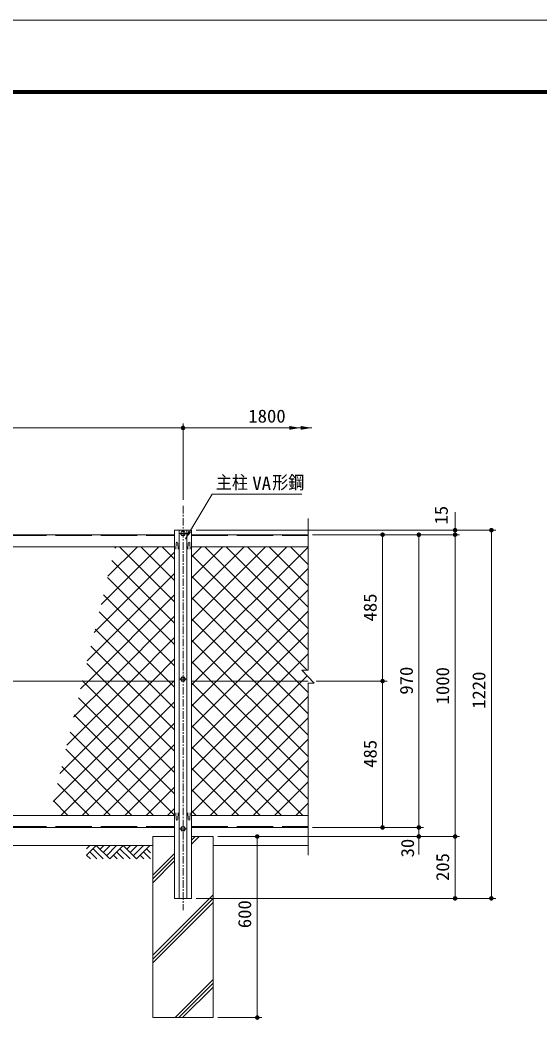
# Model space of a CAD drawing. Units: millimetres at full size. Extents: x -4455 to 4455, y -3150 to 3150.
# Drawn here: x -2056 to -335, y -166 to 3150 of the extents above; entities that cross this region are included whole.
import ezdxf
from ezdxf.enums import TextEntityAlignment as Align

# ---------------------------------------------------------------- set-up
doc = ezdxf.new("R2010")
doc.units = ezdxf.units.MM
doc.header["$LTSCALE"] = 20
doc.linetypes.add('DASHED', pattern=[7.5, 6, -1.5])
doc.linetypes.add('USER1', pattern=[2, 1.25, -0.25, 0.25, -0.25])
for name, color, linetype, lineweight in [('0-1_SUNPOU', 1, 'Continuous', 18), ('0-2_6文字', 3, 'Continuous', 18), ('0-3_4基礎', 4, 'Continuous', 18), ('0-4_5寸法', 1, 'Continuous', 18), ('0-5_1部材', 3, 'Continuous', 18), ('0-6_GL', 7, 'Continuous', 18), ('0-7_中心線', 1, 'USER1', 18), ('0-8_8部品', 7, 'Continuous', 18), ('0-9_0', 1, 'Continuous', 18), ('0-A_2網', 4, 'Continuous', 18), ('0-E_D-TTL', 7, 'Continuous', 18)]:
    doc.layers.add(name, color=color, linetype=linetype, lineweight=lineweight)
doc.styles.add('ＭＳ ゴシック', font='')
doc.styles.get('ＭＳ ゴシック').set_extended_font_data('MS Gothic')

# ---------------------------------------------------------------- blocks, each defined once
blk = doc.blocks.new('M1')
at = {"layer": '0-1_SUNPOU'}
blk.add_line((-5, 0), (-38.58, 0), dxfattribs=at)
for points in [[(0, 0), (-5, 0), (-4.96, 0.63)], [(0, 0), (-4.96, -0.63), (-5, 0)], [(0, 0), (-4.96, 0.63), (-4.84, 1.24)], [(0, 0), (-4.84, -1.24), (-4.96, -0.63)], [(0, 0), (-4.84, 1.24), (-4.65, 1.84)], [(0, 0), (-4.65, -1.84), (-4.84, -1.24)], [(0, 0), (-4.65, 1.84), (-4.38, 2.41)], [(0, 0), (-4.38, -2.41), (-4.65, -1.84)], [(0, 0), (-4.38, 2.41), (-4.05, 2.94)], [(0, 0), (-4.05, -2.94), (-4.38, -2.41)], [(0, 0), (-4.05, 2.94), (-3.64, 3.42)], [(0, 0), (-3.64, -3.42), (-4.05, -2.94)], [(0, 0), (-3.64, 3.42), (-3.19, 3.85)], [(0, 0), (-3.19, -3.85), (-3.64, -3.42)], [(0, 0), (-3.19, 3.85), (-2.68, 4.22)], [(0, 0), (-2.68, -4.22), (-3.19, -3.85)], [(0, 0), (-2.68, 4.22), (-2.13, 4.52)], [(0, 0), (-2.13, -4.52), (-2.68, -4.22)], [(0, 0), (-2.13, 4.52), (-1.55, 4.76)], [(0, 0), (-1.55, -4.76), (-2.13, -4.52)], [(0, 0), (-1.55, 4.76), (-0.94, 4.91)], [(0, 0), (-0.94, -4.91), (-1.55, -4.76)], [(0, 0), (-0.94, 4.91), (-0.31, 4.99)], [(0, 0), (-0.31, -4.99), (-0.94, -4.91)], [(0, 0), (-0.31, 4.99), (0.31, 4.99)], [(0, 0), (0.31, -4.99), (-0.31, -4.99)], [(0, 0), (0.31, 4.99), (0.94, 4.91)], [(0, 0), (0.94, 4.91), (1.55, 4.76)], [(0, 0), (1.55, 4.76), (2.13, 4.52)], [(0, 0), (2.13, 4.52), (2.68, 4.22)], [(0, 0), (2.68, 4.22), (3.19, 3.85)], [(0, 0), (3.19, 3.85), (3.64, 3.42)], [(0, 0), (3.64, 3.42), (4.05, 2.94)], [(0, 0), (4.05, 2.94), (4.38, 2.41)], [(0, 0), (4.38, 2.41), (4.65, 1.84)], [(0, 0), (4.65, 1.84), (4.84, 1.24)], [(0, 0), (4.84, 1.24), (4.96, 0.63)], [(0, 0), (4.96, 0.63), (5, 0)], [(0, 0), (0.94, -4.91), (0.31, -4.99)], [(0, 0), (1.55, -4.76), (0.94, -4.91)], [(0, 0), (2.13, -4.52), (1.55, -4.76)], [(0, 0), (2.68, -4.22), (2.13, -4.52)], [(0, 0), (3.19, -3.85), (2.68, -4.22)], [(0, 0), (3.64, -3.42), (3.19, -3.85)], [(0, 0), (4.05, -2.94), (3.64, -3.42)], [(0, 0), (4.38, -2.41), (4.05, -2.94)], [(0, 0), (4.65, -1.84), (4.38, -2.41)], [(0, 0), (4.84, -1.24), (4.65, -1.84)], [(0, 0), (4.96, -0.63), (4.84, -1.24)], [(0, 0), (5, 0), (4.96, -0.63)]]:
    blk.add_solid(points, dxfattribs=at)
blk = doc.blocks.new('GL-マーク')
at = {"layer": '0-9_0'}
for p, q in [((-278.75, -14.14), (-264.61, 0)), ((-278.75, -42.43), (-236.32, 0)), ((-236.32, 0), (-177.24, -59.08)), ((-203.01, 0), (-219.67, -16.66)), ((-174.73, 0), (-205.53, -30.8)), ((-146.45, 0), (-191.38, -44.94)), ((-118.16, 0), (-177.24, -59.08)), ((-118.16, 0), (-59.08, -59.08)), ((-84.85, 0), (-101.51, -16.65)), ((-56.57, 0), (-87.36, -30.8)), ((-28.28, 0), (-73.22, -44.94)), ((0, 0), (-59.08, -59.08)), ((-278.75, -42.43), (-262.09, -59.08)), ((-264.61, -28.28), (-233.81, -59.08)), ((-250.46, -14.14), (-205.53, -59.08)), ((-160.59, -42.43), (-143.93, -59.08)), ((-146.44, -28.28), (-115.65, -59.08)), ((-132.3, -14.14), (-87.37, -59.08)), ((-25.77, -59.08), (-42.43, -42.43)), ((2.51, -59.08), (-28.28, -28.28)), ((3.33, -31.61), (-14.14, -14.14))]:
    blk.add_line(p, q, dxfattribs=at)

msp = doc.modelspace()

# ---------------------------------------------------------------- linework, layer by layer
at = {"layer": '0-2_6文字', "color": 7}
msp.add_lwpolyline([(-1123.2, 1579.1), (-1420.88, 1579.1), (-1509.14, 1430.91)], dxfattribs=at)
msp.add_solid([(-1510.16, 1429.19), (-1499.29, 1457.63), (-1490.34, 1452.3)], dxfattribs=at)
at = {"layer": '0-3_4基礎', "color": 7}
for p, q in [((-1616.86, 444.92), (-1616.86, -155.08)), ((-1616.86, 444.92), (-1544.86, 444.92)), ((-1488.86, 444.92), (-1416.86, 444.92)), ((-1416.86, 444.92), (-1416.86, -155.08)), ((-1616.86, -155.08), (-1416.86, -155.08))]:
    msp.add_line(p, q, dxfattribs=at)
at = {"layer": '0-3_4基礎'}
for p, q in [((-1488.86, 419.8), (-1463.74, 444.92)), ((-1488.86, 432.3), (-1476.24, 444.92)), ((-1488.86, 444.8), (-1488.74, 444.92)), ((-1616.86, 316.8), (-1544.86, 388.8)), ((-1616.86, 304.3), (-1544.86, 376.3)), ((-1616.86, 291.8), (-1544.86, 363.8)), ((-1616.86, 51.46), (-1416.86, 251.46)), ((-1616.86, 38.96), (-1416.86, 238.96)), ((-1616.86, 26.46), (-1416.86, 226.46)), ((-1543.2, -155.08), (-1416.86, -28.74)), ((-1530.7, -155.08), (-1416.86, -41.24)), ((-1518.2, -155.08), (-1416.86, -53.74))]:
    msp.add_line(p, q, dxfattribs=at)
at = {"layer": '0-4_5寸法'}
for p, q in [((-616.33, 1489.92), (-616.33, 1519.92)), ((-1473.86, 1459.92), (-481.33, 1459.92)), ((-1473.86, 1459.92), (-601.33, 1459.92)), ((-616.33, 1444.92), (-616.33, 1459.92)), ((-496.33, 239.92), (-496.33, 1459.92)), ((-1088.16, 1444.92), (-601.33, 1444.92)), ((-1088.16, 1444.92), (-721.33, 1444.92)), ((-1088.16, 1444.92), (-601.33, 1444.92)), ((-1088.16, 1444.92), (-841.33, 1444.92)), ((-856.33, 959.92), (-856.33, 1444.92)), ((-736.33, 1444.92), (-736.33, 474.92)), ((-616.33, 1444.92), (-616.33, 444.92)), ((-616.33, 1414.92), (-616.33, 1384.92)), ((-1076.03, 959.92), (-841.33, 959.92)), ((-1076.03, 959.92), (-841.33, 959.92)), ((-856.33, 959.92), (-856.33, 474.92)), ((-736.33, 504.92), (-736.33, 534.92)), ((-1088.16, 474.92), (-721.33, 474.92)), ((-1088.16, 474.92), (-721.33, 474.92)), ((-1088.16, 474.92), (-841.33, 474.92)), ((-736.33, 474.92), (-736.33, 444.92)), ((-1401.86, 444.92), (-601.33, 444.92)), ((-1401.86, 444.92), (-601.33, 444.92)), ((-1401.86, 444.92), (-721.33, 444.92)), ((-1401.86, 444.92), (-1256.04, 444.92)), ((-1271.04, -155.08), (-1271.04, 444.92)), ((-616.33, 444.92), (-616.33, 239.92)), ((-736.33, 414.92), (-736.33, 384.92)), ((-1473.86, 239.92), (-481.33, 239.92)), ((-1473.86, 239.92), (-601.33, 239.92)), ((-1401.86, -155.08), (-1256.04, -155.08))]:
    msp.add_line(p, q, dxfattribs=at)
at = {"layer": '0-5_1部材', "color": 1}
for p, q in [((-3316.86, 1798.77), (-1516.86, 1798.77)), ((-1516.86, 1560.18), (-1516.86, 1813.77)), ((-1512.44, 1798.77), (-1090.29, 1798.77)), ((-1127.79, 1798.77), (-1263.67, 1798.77))]:
    msp.add_line(p, q, dxfattribs=at)
at = {"layer": '0-5_1部材', "color": 4}
for p, q in [((-1103.16, 1498.29), (-1103.16, 995.78)), ((-1123.16, 995.78), (-1083.16, 952.7)), ((-1103.16, 995.78), (-1123.16, 995.78)), ((-1103.16, 952.7), (-1103.16, 383.49)), ((-1103.16, 952.7), (-1083.16, 952.7))]:
    msp.add_line(p, q, dxfattribs=at)
at = {"layer": '0-5_1部材', "color": 7}
for p, q in [((-1544.86, 1459.92), (-1544.86, 239.92)), ((-1544.86, 1459.92), (-1488.86, 1459.92)), ((-1488.86, 1459.92), (-1488.86, 239.92)), ((-3288.86, 1444.92), (-1544.86, 1444.92)), ((-1488.86, 1444.92), (-1103.16, 1444.92)), ((-3288.86, 1404.92), (-1544.86, 1404.92)), ((-1488.86, 1404.92), (-1103.16, 1404.92)), ((-3288.86, 959.92), (-1544.86, 959.92)), ((-1488.86, 959.92), (-1103.16, 959.92)), ((-3288.86, 514.92), (-1544.86, 514.92)), ((-1488.86, 514.92), (-1103.16, 514.92)), ((-3288.86, 474.92), (-1544.86, 474.92)), ((-1488.86, 474.92), (-1103.16, 474.92)), ((-1544.86, 239.92), (-1488.86, 239.92))]:
    msp.add_line(p, q, dxfattribs=at)
at = {"layer": '0-5_1部材'}
for p, q in [((-1529.36, 1459.92), (-1529.36, 239.92)), ((-1504.36, 1459.92), (-1504.36, 239.92)), ((-1540.61, 1396.87), (-1539.86, 1417.37)), ((-1533.11, 1396.87), (-1533.86, 1417.37)), ((-1500.61, 1396.87), (-1499.86, 1417.37)), ((-1493.11, 1396.87), (-1493.86, 1417.37)), ((-1540.61, 522.97), (-1539.86, 502.47)), ((-1533.11, 522.97), (-1533.86, 502.47)), ((-1500.61, 522.97), (-1499.86, 502.47)), ((-1493.11, 522.97), (-1493.86, 502.47))]:
    msp.add_line(p, q, dxfattribs=at)
at = {"layer": '0-5_1部材', "color": 1, "linetype": 'DASHED'}
for p, q in [((-3288.86, 1441.92), (-1544.86, 1441.92)), ((-1488.86, 1441.92), (-1103.16, 1441.92)), ((-3288.86, 477.92), (-1544.86, 477.92)), ((-1488.86, 477.92), (-1103.16, 477.92))]:
    msp.add_line(p, q, dxfattribs=at)
at = {"layer": '0-5_1部材'}
for centre, start, end in [((-1536.86, 1417.37), 0, 180), ((-1496.86, 1417.37), 0, 180), ((-1536.86, 502.47), 180, 0), ((-1496.86, 502.47), 180, 0)]:
    msp.add_arc(centre, 3, start, end, dxfattribs=at)
at = {"layer": '0-5_1部材', "color": 1}
for points in [[(-1165.29, 1805.02), (-1127.79, 1798.77), (-1165.29, 1792.52)], [(-1127.79, 1805.02), (-1090.29, 1798.77), (-1127.79, 1792.52)]]:
    msp.add_solid(points, dxfattribs=at)
at = {"layer": '0-6_GL'}
for p, q in [((-3216.86, 414.92), (-1616.86, 414.92)), ((-1416.86, 414.92), (-1103.16, 414.92))]:
    msp.add_line(p, q, dxfattribs=at)
at = {"layer": '0-7_中心線'}
msp.add_line((-1516.86, 1540.18), (-1516.86, 200.94), dxfattribs=at)
at = {"layer": '0-8_8部品', "color": 1, "linetype": 'USER1'}
for p, q in [((-1530.3, 1449.37), (-1503.41, 1449.37)), ((-1530.3, 966.35), (-1503.42, 966.35)), ((-1530.3, 470.47), (-1503.41, 470.47))]:
    msp.add_line(p, q, dxfattribs=at)
at = {"layer": '0-8_8部品', "color": 3}
for p, q in [((-1522.29, 1445.19), (-1523.11, 1445.19)), ((-1511.44, 1445.19), (-1510.61, 1445.19))]:
    msp.add_line(p, q, dxfattribs=at)
for points in [[(-1509.02, 1449.37), (-1512.94, 1456.16), (-1520.78, 1456.16), (-1524.7, 1449.37), (-1520.78, 1442.58), (-1512.94, 1442.58)], [(-1509.03, 966.35), (-1512.95, 973.14), (-1520.79, 973.14), (-1524.71, 966.35), (-1520.79, 959.56), (-1512.95, 959.56)], [(-1509.02, 470.47), (-1512.94, 463.68), (-1520.78, 463.68), (-1524.7, 470.47), (-1520.78, 477.26), (-1512.94, 477.26)]]:
    msp.add_lwpolyline(points, close=True, dxfattribs=at)
for centre in [(-1516.86, 1449.37), (-1516.87, 966.35), (-1516.86, 470.47)]:
    msp.add_circle(centre, 6.8, dxfattribs=at)
at = {"layer": '0-A_2網'}
for p, q in [((-1788.36, 1213.82), (-1597.26, 1404.92)), ((-1765.73, 1307.16), (-1667.97, 1404.92)), ((-1743.1, 1400.5), (-1738.68, 1404.92)), ((-1544.86, 1222.51), (-1727.27, 1404.92)), ((-1544.86, 1293.22), (-1656.56, 1404.92)), ((-1544.86, 1363.93), (-1585.85, 1404.92)), ((-1488.86, 1371.9), (-1455.84, 1404.92)), ((-1488.86, 1301.19), (-1385.13, 1404.92)), ((-1488.86, 1230.48), (-1314.42, 1404.92)), ((-1488.86, 1159.76), (-1243.71, 1404.92)), ((-1488.86, 1089.05), (-1173, 1404.92)), ((-1488.86, 1018.34), (-1103.16, 1404.05)), ((-1103.16, 1063.65), (-1444.43, 1404.92)), ((-1103.16, 1134.36), (-1373.72, 1404.92)), ((-1103.16, 1205.07), (-1303.01, 1404.92)), ((-1103.16, 1275.78), (-1232.3, 1404.92)), ((-1103.16, 1346.49), (-1161.59, 1404.92)), ((-1810.99, 1120.48), (-1544.86, 1386.61)), ((-1544.86, 1151.8), (-1752.95, 1359.88)), ((-1106, 995.78), (-1488.86, 1378.64)), ((-1488.86, 947.63), (-1103.16, 1333.33)), ((-1833.62, 1027.14), (-1544.86, 1315.9)), ((-1544.86, 1081.09), (-1766.75, 1302.97)), ((-1103.16, 922.23), (-1488.86, 1307.93)), ((-1488.86, 876.92), (-1103.16, 1262.62)), ((-1830.13, 959.92), (-1544.86, 1245.19)), ((-1544.86, 1010.38), (-1780.55, 1246.06)), ((-1103.16, 851.52), (-1488.86, 1237.22)), ((-1565.12, 959.92), (-1794.34, 1189.15)), ((-1759.42, 959.92), (-1544.86, 1174.48)), ((-1488.86, 806.21), (-1103.16, 1191.91)), ((-1103.16, 780.81), (-1488.86, 1166.51)), ((-1635.83, 959.92), (-1808.14, 1132.23)), ((-1688.71, 959.92), (-1544.86, 1103.76)), ((-1488.86, 735.5), (-1103.16, 1121.2)), ((-1103.16, 710.1), (-1488.86, 1095.8)), ((-1706.54, 959.92), (-1821.94, 1075.32)), ((-1618, 959.92), (-1544.86, 1033.05)), ((-1488.86, 664.79), (-1103.16, 1050.49)), ((-1777.25, 959.92), (-1835.74, 1018.41)), ((-1103.16, 639.39), (-1488.86, 1025.09)), ((-1488.86, 594.08), (-1105.83, 977.11)), ((-1924.14, 653.78), (-1618, 959.92)), ((-1901.51, 747.12), (-1688.71, 959.92)), ((-1878.88, 840.46), (-1759.42, 959.92)), ((-1856.25, 933.8), (-1830.13, 959.92)), ((-1847.96, 959.92), (-1849.54, 961.5)), ((-1544.86, 656.82), (-1847.96, 959.92)), ((-1544.86, 727.53), (-1777.25, 959.92)), ((-1544.86, 798.25), (-1706.54, 959.92)), ((-1544.86, 868.96), (-1635.83, 959.92)), ((-1544.86, 939.67), (-1565.12, 959.92)), ((-1103.16, 568.68), (-1488.86, 954.38)), ((-1544.86, 586.11), (-1863.33, 904.58)), ((-1488.86, 523.37), (-1103.16, 909.07)), ((-1921.58, 514.92), (-1544.86, 891.63)), ((-1120.12, 514.92), (-1488.86, 883.67)), ((-1544.86, 515.4), (-1877.13, 847.67)), ((-1426.6, 514.92), (-1103.16, 838.36)), ((-1850.87, 514.92), (-1544.86, 820.92)), ((-1190.83, 514.92), (-1488.86, 812.96)), ((-1615.09, 514.92), (-1890.93, 790.76)), ((-1355.89, 514.92), (-1103.16, 767.65)), ((-1685.8, 514.92), (-1904.73, 733.85)), ((-1780.16, 514.92), (-1544.86, 750.21)), ((-1261.54, 514.92), (-1488.86, 742.25)), ((-1285.18, 514.92), (-1103.16, 696.94)), ((-1756.51, 514.92), (-1918.53, 676.93)), ((-1709.44, 514.92), (-1544.86, 679.5)), ((-1332.25, 514.92), (-1488.86, 671.53)), ((-1827.22, 514.92), (-1932.33, 620.02)), ((-1638.73, 514.92), (-1544.86, 608.79)), ((-1402.96, 514.92), (-1488.86, 600.82)), ((-1214.47, 514.92), (-1103.16, 626.23)), ((-1897.93, 514.92), (-1946.12, 563.11)), ((-1568.02, 514.92), (-1544.86, 538.08)), ((-1143.76, 514.92), (-1103.16, 555.52)), ((-1473.67, 514.92), (-1488.86, 530.11))]:
    msp.add_line(p, q, dxfattribs=at)
msp.add_lwpolyline([(-1946.77, 560.44), (-1547.29, 959.92), (-1544.86, 962.34)], dxfattribs=at)
at = {"layer": '0-E_D-TTL', "color": 2}
msp.add_lwpolyline([(-4455.04, 3150.21), (4454.66, 3150.21), (4454.66, -3150.21), (-4455.04, -3150.21)], close=True, dxfattribs=at)
at = {"layer": '0-E_D-TTL'}
for points in [[(-4168.65, 2916.87), (4168.28, 2916.87), (4168.28, -2916.87), (-4168.65, -2916.87)], [(-4166, 2914.21), (4165.63, 2914.21), (4165.63, -2914.21), (-4166, -2914.21)], [(-4163.35, 2911.56), (4162.97, 2911.56), (4162.97, -2911.56), (-4163.35, -2911.56)], [(-4160.7, 2908.91), (4160.32, 2908.91), (4160.32, -2908.91), (-4160.7, -2908.91)], [(-4158.05, 2906.26), (4157.67, 2906.26), (4157.67, -2906.26), (-4158.05, -2906.26)]]:
    msp.add_lwpolyline(points, close=True, dxfattribs=at)

# ---------------------------------------------------------------- block references
at = {"layer": '0-4_5寸法', "xscale": 1.5, "yscale": 1.5}
for p, rotation in [((-616.33, 1459.92), 270), ((-496.33, 1459.92), 90), ((-856.33, 1444.92), 90), ((-736.33, 1444.92), 90), ((-616.33, 1444.92), 90), ((-616.33, 1444.92), 90), ((-856.33, 959.92), 270), ((-856.33, 959.92), 90), ((-856.33, 474.92), 270), ((-736.33, 474.92), 270), ((-736.33, 474.92), 270), ((-616.33, 444.92), 270), ((-1271.04, 444.92), 90), ((-736.33, 444.92), 90), ((-616.33, 444.92), 90), ((-616.33, 239.92), 270), ((-496.33, 239.92), 270), ((-1271.04, -155.08), 270)]:
    msp.add_blockref('M1', p, dxfattribs=dict(at, rotation=rotation))
at = {"layer": '0-5_1部材', "xscale": 1.5, "yscale": 1.5}
msp.add_blockref('M1', (-1516.86, 1798.77), dxfattribs=at)
at = {"layer": '0-6_GL', "xscale": 0.75, "yscale": 0.75}
msp.add_blockref('GL-マーク', (-1626.76, 414.92), dxfattribs=at)

# ---------------------------------------------------------------- texts
at = {"layer": '0-4_5寸法', "color": 3, "style": 'ＭＳ ゴシック', "width": 1.05}
for s, p in [('15', (-627.57, 1478.7)), ('485', (-863, 1157.42)), ('970', (-743, 914.92)), ('1000', (-623, 882.67)), ('1220', (-503, 867.67)), ('485', (-863, 672.42)), ('30', (-739.29, 375.53)), ('205', (-623, 297.42)), ('600', (-1278.38, 141.14))]:
    msp.add_text(s, height=43.26, rotation=90, dxfattribs=at).set_placement(p, align=Align.BOTTOM_LEFT)
at = {"layer": '0-5_1部材', "style": 'ＭＳ ゴシック'}
for s, width, p in [('1800', 1.05, (-1300.75, 1803.31)), ('主柱', 0.9, (-1408.17, 1583.46)), ('VA', 1.05, (-1287.38, 1580.42)), ('形鋼', 0.9, (-1221.69, 1583.46))]:
    msp.add_text(s, height=43.26, dxfattribs=dict(at, width=width)).set_placement(p, align=Align.BOTTOM_LEFT)

doc.saveas('drawing.dxf')
